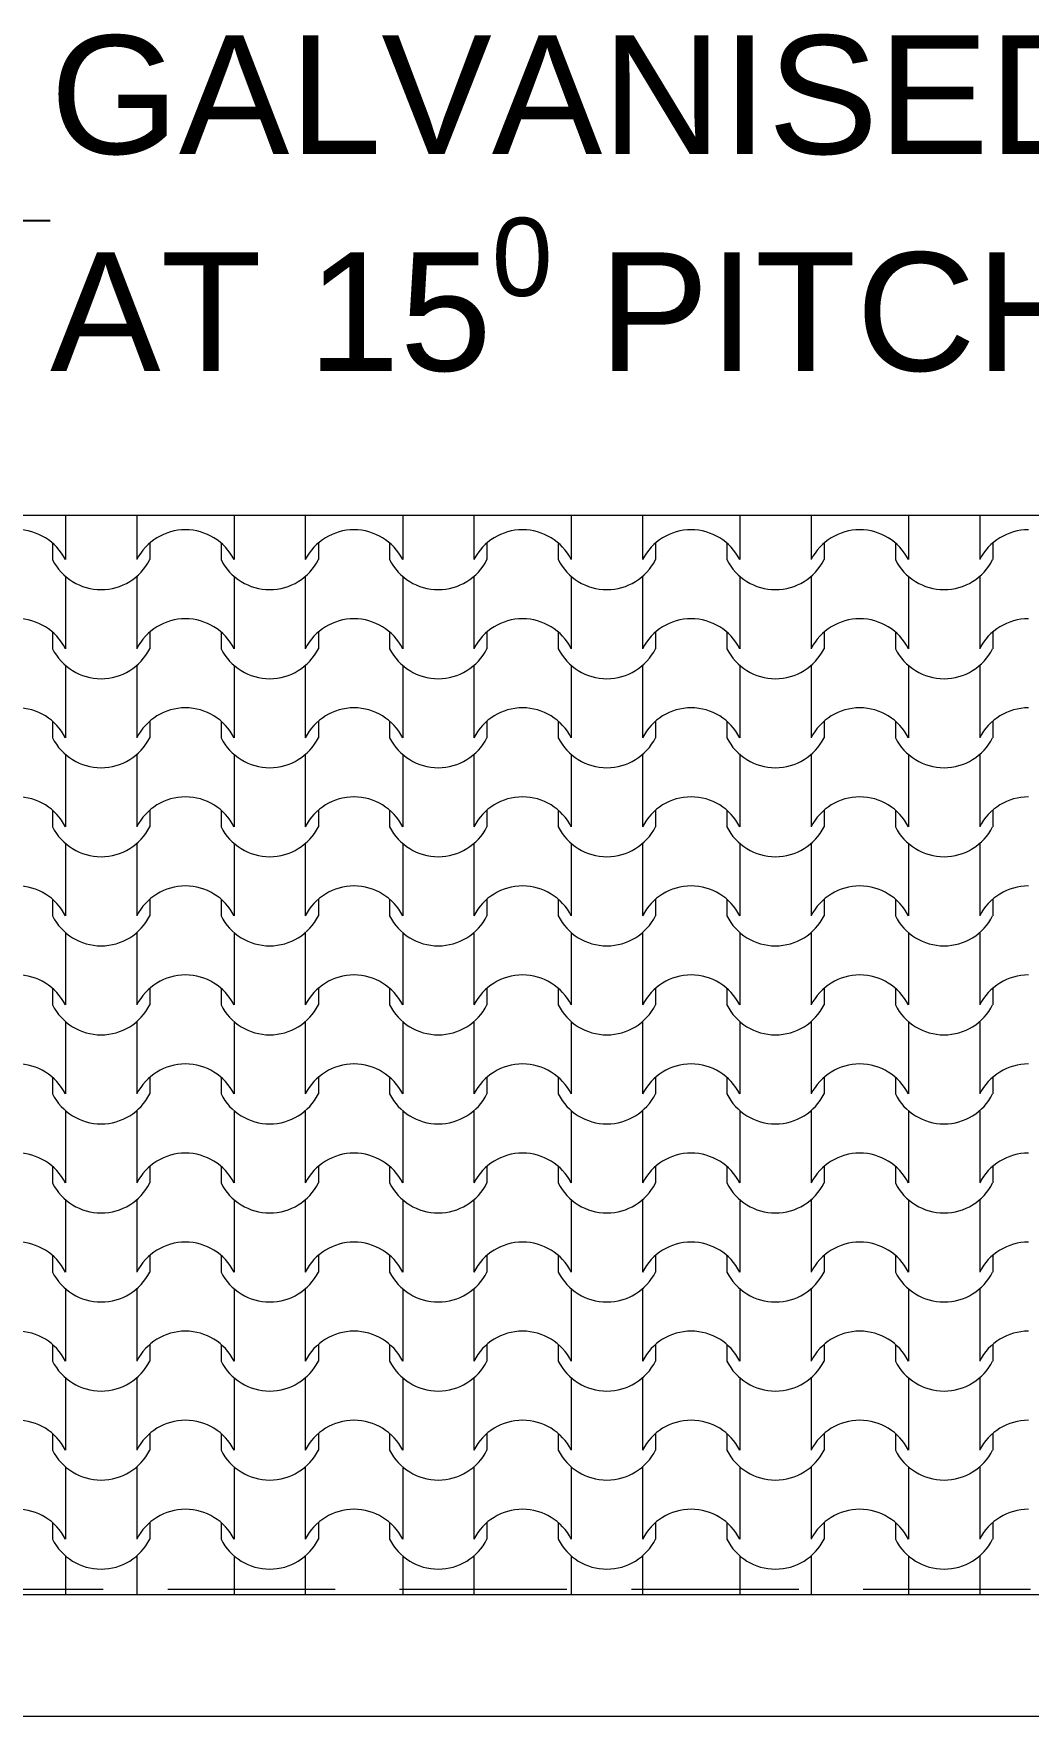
# Model space of a CAD drawing. Header units: millimetres. Extents: x 323482 to 503016, y 8175 to 72038.
# Drawn here: x 472265 to 473944, y 32263 to 35104 of the extents above; entities that cross this region are included whole.
import ezdxf

# ---------------------------------------------------------------- set-up
doc = ezdxf.new("R2010")
doc.units = ezdxf.units.MM
doc.header["$MEASUREMENT"] = 0
doc.linetypes.add('Hidden Line', pattern=[391.222223, 282.222223, -109])
for name, color, linetype, lineweight in [('2D Drafting - General_Pen_No__101', 252, 'Continuous', 13), ('Annotation - Label_Pen_No__1', 7, 'Continuous', 13), ('Annotation - Label_Pen_No__120', 7, 'Continuous', 13), ('Shell - Roof_Pen_No__120', 7, 'Continuous', 13)]:
    doc.layers.add(name, color=color, linetype=linetype, lineweight=lineweight)
doc.layers.add('Structural - Bearing_Pen_No__83', color=7, linetype='Continuous', lineweight=13, true_color=0xff9955)
doc.styles.add('GENERATED_STYLE_1', font='arial.ttf')
doc.dimstyles.new('GENERATED_STYLE__12', dxfattribs={"dimtxt": 0.18, "dimasz": 273.6, "dimexe": 0.18, "dimexo": 0.0625, "dimgap": 0.09, "dimtad": 0, "dimtih": 1, "dimtoh": 1, "dimdec": 4, "dimzin": 0, "dimdsep": 46, "dimcen": 0.09, "dimadec": 0, "dimazin": 0, "dimtfac": 1, "dimtdec": 4, "dimtmove": 0, "dimatfit": 3, "dimldrblk": 'ARROWHEAD_5', "dimfxl": 1, "dimtolj": 1, "dimtzin": 0, "dimarcsym": 0})

# ---------------------------------------------------------------- blocks, each defined once
blk = doc.blocks.new('*X4')
at = {"layer": '2D Drafting - General_Pen_No__101', "color": 252, "linetype": 'Continuous', "lineweight": 13}
for p, q in [((472318.9, 34290.4), (472318.9, 34276.6)), ((472439.2, 34290.4), (472439.2, 34276.6)), ((472603.4, 34290.4), (472603.4, 34276.6)), ((472723.6, 34290.4), (472723.6, 34276.6)), ((472887.9, 34290.4), (472887.9, 34276.6)), ((473008.1, 34290.4), (473008.1, 34276.6)), ((473172.4, 34290.4), (473172.4, 34276.6)), ((473292.6, 34290.4), (473292.6, 34276.6)), ((473456.8, 34290.4), (473456.8, 34276.6)), ((473577.1, 34290.4), (473577.1, 34276.6)), ((473741.3, 34290.4), (473741.3, 34276.6)), ((473861.6, 34290.4), (473861.6, 34276.6)), ((472318.9, 34276.6), (472318.9, 34215.7)), ((472439.2, 34276.6), (472439.2, 34215.7)), ((472603.4, 34276.6), (472603.4, 34215.7)), ((472723.6, 34276.6), (472723.6, 34215.7)), ((472887.9, 34276.6), (472887.9, 34215.7)), ((473008.1, 34276.6), (473008.1, 34215.7)), ((473172.4, 34276.6), (473172.4, 34215.7)), ((473292.6, 34276.6), (473292.6, 34215.7)), ((473456.8, 34276.6), (473456.8, 34215.7)), ((473577.1, 34276.6), (473577.1, 34215.7)), ((473741.3, 34276.6), (473741.3, 34215.7)), ((473861.6, 34276.6), (473861.6, 34215.7)), ((472296.9, 34243.7), (472296.9, 34215.7)), ((472461.2, 34243.7), (472461.2, 34215.7)), ((472581.4, 34243.7), (472581.4, 34215.7)), ((472745.6, 34243.7), (472745.6, 34215.7)), ((472865.9, 34243.7), (472865.9, 34215.7)), ((473030.1, 34243.7), (473030.1, 34215.7)), ((473150.4, 34243.7), (473150.4, 34215.7)), ((473314.6, 34243.7), (473314.6, 34215.7)), ((473434.8, 34243.7), (473434.8, 34215.7)), ((473599.1, 34243.7), (473599.1, 34215.7)), ((473719.3, 34243.7), (473719.3, 34215.7)), ((473883.6, 34243.7), (473883.6, 34215.7)), ((472318.9, 34187.3), (472318.9, 34126.3)), ((472439.2, 34187.3), (472439.2, 34126.3)), ((472603.4, 34187.3), (472603.4, 34126.3)), ((472723.6, 34187.3), (472723.6, 34126.3)), ((472887.9, 34187.3), (472887.9, 34126.3)), ((473008.1, 34187.3), (473008.1, 34126.3)), ((473172.4, 34187.3), (473172.4, 34126.3)), ((473292.6, 34187.3), (473292.6, 34126.3)), ((473456.8, 34187.3), (473456.8, 34126.3)), ((473577.1, 34187.3), (473577.1, 34126.3)), ((473741.3, 34187.3), (473741.3, 34126.3)), ((473861.6, 34187.3), (473861.6, 34126.3)), ((472318.9, 34126.3), (472318.9, 34065.3)), ((472439.2, 34126.3), (472439.2, 34065.3)), ((472603.4, 34126.3), (472603.4, 34065.3)), ((472723.6, 34126.3), (472723.6, 34065.3)), ((472887.9, 34126.3), (472887.9, 34065.3)), ((473008.1, 34126.3), (473008.1, 34065.3)), ((473172.4, 34126.3), (473172.4, 34065.3)), ((473292.6, 34126.3), (473292.6, 34065.3)), ((473456.8, 34126.3), (473456.8, 34065.3)), ((473577.1, 34126.3), (473577.1, 34065.3)), ((473741.3, 34126.3), (473741.3, 34065.3)), ((473861.6, 34126.3), (473861.6, 34065.3)), ((472296.9, 34093.4), (472296.9, 34065.3)), ((472461.2, 34093.4), (472461.2, 34065.3)), ((472581.4, 34093.4), (472581.4, 34065.3)), ((472745.6, 34093.4), (472745.6, 34065.3)), ((472865.9, 34093.4), (472865.9, 34065.3)), ((473030.1, 34093.4), (473030.1, 34065.3)), ((473150.4, 34093.4), (473150.4, 34065.3)), ((473314.6, 34093.4), (473314.6, 34065.3)), ((473434.8, 34093.4), (473434.8, 34065.3)), ((473599.1, 34093.4), (473599.1, 34065.3)), ((473719.3, 34093.4), (473719.3, 34065.3)), ((473883.6, 34093.4), (473883.6, 34065.3)), ((472318.9, 34036.9), (472318.9, 33976)), ((472439.2, 34036.9), (472439.2, 33976)), ((472603.4, 34036.9), (472603.4, 33976)), ((472723.6, 34036.9), (472723.6, 33976)), ((472887.9, 34036.9), (472887.9, 33976)), ((473008.1, 34036.9), (473008.1, 33976)), ((473172.4, 34036.9), (473172.4, 33976)), ((473292.6, 34036.9), (473292.6, 33976)), ((473456.8, 34036.9), (473456.8, 33976)), ((473577.1, 34036.9), (473577.1, 33976)), ((473741.3, 34036.9), (473741.3, 33976)), ((473861.6, 34036.9), (473861.6, 33976)), ((472318.9, 33976), (472318.9, 33915)), ((472439.2, 33976), (472439.2, 33915)), ((472603.4, 33976), (472603.4, 33915)), ((472723.6, 33976), (472723.6, 33915)), ((472887.9, 33976), (472887.9, 33915)), ((473008.1, 33976), (473008.1, 33915)), ((473172.4, 33976), (473172.4, 33915)), ((473292.6, 33976), (473292.6, 33915)), ((473456.8, 33976), (473456.8, 33915)), ((473577.1, 33976), (473577.1, 33915)), ((473741.3, 33976), (473741.3, 33915)), ((473861.6, 33976), (473861.6, 33915)), ((472296.9, 33943), (472296.9, 33915)), ((472461.2, 33943), (472461.2, 33915)), ((472581.4, 33943), (472581.4, 33915)), ((472745.6, 33943), (472745.6, 33915)), ((472865.9, 33943), (472865.9, 33915)), ((473030.1, 33943), (473030.1, 33915)), ((473150.4, 33943), (473150.4, 33915)), ((473314.6, 33943), (473314.6, 33915)), ((473434.8, 33943), (473434.8, 33915)), ((473599.1, 33943), (473599.1, 33915)), ((473719.3, 33943), (473719.3, 33915)), ((473883.6, 33943), (473883.6, 33915)), ((472318.9, 33886.6), (472318.9, 33825.6)), ((472439.2, 33886.6), (472439.2, 33825.6)), ((472603.4, 33886.6), (472603.4, 33825.6)), ((472723.6, 33886.6), (472723.6, 33825.6)), ((472887.9, 33886.6), (472887.9, 33825.6)), ((473008.1, 33886.6), (473008.1, 33825.6)), ((473172.4, 33886.6), (473172.4, 33825.6)), ((473292.6, 33886.6), (473292.6, 33825.6)), ((473456.8, 33886.6), (473456.8, 33825.6)), ((473577.1, 33886.6), (473577.1, 33825.6)), ((473741.3, 33886.6), (473741.3, 33825.6)), ((473861.6, 33886.6), (473861.6, 33825.6)), ((472318.9, 33825.6), (472318.9, 33764.7)), ((472439.2, 33825.6), (472439.2, 33764.7)), ((472603.4, 33825.6), (472603.4, 33764.7)), ((472723.6, 33825.6), (472723.6, 33764.7)), ((472887.9, 33825.6), (472887.9, 33764.7)), ((473008.1, 33825.6), (473008.1, 33764.7)), ((473172.4, 33825.6), (473172.4, 33764.7)), ((473292.6, 33825.6), (473292.6, 33764.7)), ((473456.8, 33825.6), (473456.8, 33764.7)), ((473577.1, 33825.6), (473577.1, 33764.7)), ((473741.3, 33825.6), (473741.3, 33764.7)), ((473861.6, 33825.6), (473861.6, 33764.7)), ((472296.9, 33792.7), (472296.9, 33764.7)), ((472461.2, 33792.7), (472461.2, 33764.7)), ((472581.4, 33792.7), (472581.4, 33764.7)), ((472745.6, 33792.7), (472745.6, 33764.7)), ((472865.9, 33792.7), (472865.9, 33764.7)), ((473030.1, 33792.7), (473030.1, 33764.7)), ((473150.4, 33792.7), (473150.4, 33764.7)), ((473314.6, 33792.7), (473314.6, 33764.7)), ((473434.8, 33792.7), (473434.8, 33764.7)), ((473599.1, 33792.7), (473599.1, 33764.7)), ((473719.3, 33792.7), (473719.3, 33764.7)), ((473883.6, 33792.7), (473883.6, 33764.7)), ((472318.9, 33736.3), (472318.9, 33675.3)), ((472439.2, 33736.3), (472439.2, 33675.3)), ((472603.4, 33736.3), (472603.4, 33675.3)), ((472723.6, 33736.3), (472723.6, 33675.3)), ((472887.9, 33736.3), (472887.9, 33675.3)), ((473008.1, 33736.3), (473008.1, 33675.3)), ((473172.4, 33736.3), (473172.4, 33675.3)), ((473292.6, 33736.3), (473292.6, 33675.3)), ((473456.8, 33736.3), (473456.8, 33675.3)), ((473577.1, 33736.3), (473577.1, 33675.3)), ((473741.3, 33736.3), (473741.3, 33675.3)), ((473861.6, 33736.3), (473861.6, 33675.3)), ((472318.9, 33675.3), (472318.9, 33614.3)), ((472439.2, 33675.3), (472439.2, 33614.3)), ((472603.4, 33675.3), (472603.4, 33614.3)), ((472723.6, 33675.3), (472723.6, 33614.3)), ((472887.9, 33675.3), (472887.9, 33614.3)), ((473008.1, 33675.3), (473008.1, 33614.3)), ((473172.4, 33675.3), (473172.4, 33614.3)), ((473292.6, 33675.3), (473292.6, 33614.3)), ((473456.8, 33675.3), (473456.8, 33614.3)), ((473577.1, 33675.3), (473577.1, 33614.3)), ((473741.3, 33675.3), (473741.3, 33614.3)), ((473861.6, 33675.3), (473861.6, 33614.3)), ((472296.9, 33642.3), (472296.9, 33614.3)), ((472461.2, 33642.3), (472461.2, 33614.3)), ((472581.4, 33642.3), (472581.4, 33614.3)), ((472745.6, 33642.3), (472745.6, 33614.3)), ((472865.9, 33642.3), (472865.9, 33614.3)), ((473030.1, 33642.3), (473030.1, 33614.3)), ((473150.4, 33642.3), (473150.4, 33614.3)), ((473314.6, 33642.3), (473314.6, 33614.3)), ((473434.8, 33642.3), (473434.8, 33614.3)), ((473599.1, 33642.3), (473599.1, 33614.3)), ((473719.3, 33642.3), (473719.3, 33614.3)), ((473883.6, 33642.3), (473883.6, 33614.3)), ((472318.9, 33585.9), (472318.9, 33524.9)), ((472439.2, 33585.9), (472439.2, 33524.9)), ((472603.4, 33585.9), (472603.4, 33524.9)), ((472723.6, 33585.9), (472723.6, 33524.9)), ((472887.9, 33585.9), (472887.9, 33524.9)), ((473008.1, 33585.9), (473008.1, 33524.9)), ((473172.4, 33585.9), (473172.4, 33524.9)), ((473292.6, 33585.9), (473292.6, 33524.9)), ((473456.8, 33585.9), (473456.8, 33524.9)), ((473577.1, 33585.9), (473577.1, 33524.9)), ((473741.3, 33585.9), (473741.3, 33524.9)), ((473861.6, 33585.9), (473861.6, 33524.9)), ((472318.9, 33524.9), (472318.9, 33464)), ((472439.2, 33524.9), (472439.2, 33464)), ((472603.4, 33524.9), (472603.4, 33464)), ((472723.6, 33524.9), (472723.6, 33464)), ((472887.9, 33524.9), (472887.9, 33464)), ((473008.1, 33524.9), (473008.1, 33464)), ((473172.4, 33524.9), (473172.4, 33464)), ((473292.6, 33524.9), (473292.6, 33464)), ((473456.8, 33524.9), (473456.8, 33464)), ((473577.1, 33524.9), (473577.1, 33464)), ((473741.3, 33524.9), (473741.3, 33464)), ((473861.6, 33524.9), (473861.6, 33464)), ((472296.9, 33492), (472296.9, 33464)), ((472461.2, 33492), (472461.2, 33464)), ((472581.4, 33492), (472581.4, 33464)), ((472745.6, 33492), (472745.6, 33464)), ((472865.9, 33492), (472865.9, 33464)), ((473030.1, 33492), (473030.1, 33464)), ((473150.4, 33492), (473150.4, 33464)), ((473314.6, 33492), (473314.6, 33464)), ((473434.8, 33492), (473434.8, 33464)), ((473599.1, 33492), (473599.1, 33464)), ((473719.3, 33492), (473719.3, 33464)), ((473883.6, 33492), (473883.6, 33464)), ((472318.9, 33435.6), (472318.9, 33374.6)), ((472439.2, 33435.6), (472439.2, 33374.6)), ((472603.4, 33435.6), (472603.4, 33374.6)), ((472723.6, 33435.6), (472723.6, 33374.6)), ((472887.9, 33435.6), (472887.9, 33374.6)), ((473008.1, 33435.6), (473008.1, 33374.6)), ((473172.4, 33435.6), (473172.4, 33374.6)), ((473292.6, 33435.6), (473292.6, 33374.6)), ((473456.8, 33435.6), (473456.8, 33374.6)), ((473577.1, 33435.6), (473577.1, 33374.6)), ((473741.3, 33435.6), (473741.3, 33374.6)), ((473861.6, 33435.6), (473861.6, 33374.6)), ((472318.9, 33374.6), (472318.9, 33313.6)), ((472439.2, 33374.6), (472439.2, 33313.6)), ((472603.4, 33374.6), (472603.4, 33313.6)), ((472723.6, 33374.6), (472723.6, 33313.6)), ((472887.9, 33374.6), (472887.9, 33313.6)), ((473008.1, 33374.6), (473008.1, 33313.6)), ((473172.4, 33374.6), (473172.4, 33313.6)), ((473292.6, 33374.6), (473292.6, 33313.6)), ((473456.8, 33374.6), (473456.8, 33313.6)), ((473577.1, 33374.6), (473577.1, 33313.6)), ((473741.3, 33374.6), (473741.3, 33313.6)), ((473861.6, 33374.6), (473861.6, 33313.6)), ((472296.9, 33341.7), (472296.9, 33313.6)), ((472461.2, 33341.7), (472461.2, 33313.6)), ((472581.4, 33341.7), (472581.4, 33313.6)), ((472745.6, 33341.7), (472745.6, 33313.6)), ((472865.9, 33341.7), (472865.9, 33313.6)), ((473030.1, 33341.7), (473030.1, 33313.6)), ((473150.4, 33341.7), (473150.4, 33313.6)), ((473314.6, 33341.7), (473314.6, 33313.6)), ((473434.8, 33341.7), (473434.8, 33313.6)), ((473599.1, 33341.7), (473599.1, 33313.6)), ((473719.3, 33341.7), (473719.3, 33313.6)), ((473883.6, 33341.7), (473883.6, 33313.6)), ((472318.9, 33285.2), (472318.9, 33224.3)), ((472439.2, 33285.2), (472439.2, 33224.3)), ((472603.4, 33285.2), (472603.4, 33224.3)), ((472723.6, 33285.2), (472723.6, 33224.3)), ((472887.9, 33285.2), (472887.9, 33224.3)), ((473008.1, 33285.2), (473008.1, 33224.3)), ((473172.4, 33285.2), (473172.4, 33224.3)), ((473292.6, 33285.2), (473292.6, 33224.3)), ((473456.8, 33285.2), (473456.8, 33224.3)), ((473577.1, 33285.2), (473577.1, 33224.3)), ((473741.3, 33285.2), (473741.3, 33224.3)), ((473861.6, 33285.2), (473861.6, 33224.3)), ((472318.9, 33224.3), (472318.9, 33163.3)), ((472439.2, 33224.3), (472439.2, 33163.3)), ((472603.4, 33224.3), (472603.4, 33163.3)), ((472723.6, 33224.3), (472723.6, 33163.3)), ((472887.9, 33224.3), (472887.9, 33163.3)), ((473008.1, 33224.3), (473008.1, 33163.3)), ((473172.4, 33224.3), (473172.4, 33163.3)), ((473292.6, 33224.3), (473292.6, 33163.3)), ((473456.8, 33224.3), (473456.8, 33163.3)), ((473577.1, 33224.3), (473577.1, 33163.3)), ((473741.3, 33224.3), (473741.3, 33163.3)), ((473861.6, 33224.3), (473861.6, 33163.3)), ((472296.9, 33191.3), (472296.9, 33163.3)), ((472461.2, 33191.3), (472461.2, 33163.3)), ((472581.4, 33191.3), (472581.4, 33163.3)), ((472745.6, 33191.3), (472745.6, 33163.3)), ((472865.9, 33191.3), (472865.9, 33163.3)), ((473030.1, 33191.3), (473030.1, 33163.3)), ((473150.4, 33191.3), (473150.4, 33163.3)), ((473314.6, 33191.3), (473314.6, 33163.3)), ((473434.8, 33191.3), (473434.8, 33163.3)), ((473599.1, 33191.3), (473599.1, 33163.3)), ((473719.3, 33191.3), (473719.3, 33163.3)), ((473883.6, 33191.3), (473883.6, 33163.3)), ((472318.9, 33134.9), (472318.9, 33073.9)), ((472439.2, 33134.9), (472439.2, 33073.9)), ((472603.4, 33134.9), (472603.4, 33073.9)), ((472723.6, 33134.9), (472723.6, 33073.9)), ((472887.9, 33134.9), (472887.9, 33073.9)), ((473008.1, 33134.9), (473008.1, 33073.9)), ((473172.4, 33134.9), (473172.4, 33073.9)), ((473292.6, 33134.9), (473292.6, 33073.9)), ((473456.8, 33134.9), (473456.8, 33073.9)), ((473577.1, 33134.9), (473577.1, 33073.9)), ((473741.3, 33134.9), (473741.3, 33073.9)), ((473861.6, 33134.9), (473861.6, 33073.9)), ((472318.9, 33073.9), (472318.9, 33013)), ((472439.2, 33073.9), (472439.2, 33013)), ((472603.4, 33073.9), (472603.4, 33013)), ((472723.6, 33073.9), (472723.6, 33013)), ((472887.9, 33073.9), (472887.9, 33013)), ((473008.1, 33073.9), (473008.1, 33013)), ((473172.4, 33073.9), (473172.4, 33013)), ((473292.6, 33073.9), (473292.6, 33013)), ((473456.8, 33073.9), (473456.8, 33013)), ((473577.1, 33073.9), (473577.1, 33013)), ((473741.3, 33073.9), (473741.3, 33013)), ((473861.6, 33073.9), (473861.6, 33013)), ((472296.9, 33041), (472296.9, 33013)), ((472461.2, 33041), (472461.2, 33013)), ((472581.4, 33041), (472581.4, 33013)), ((472745.6, 33041), (472745.6, 33013)), ((472865.9, 33041), (472865.9, 33013)), ((473030.1, 33041), (473030.1, 33013)), ((473150.4, 33041), (473150.4, 33013)), ((473314.6, 33041), (473314.6, 33013)), ((473434.8, 33041), (473434.8, 33013)), ((473599.1, 33041), (473599.1, 33013)), ((473719.3, 33041), (473719.3, 33013)), ((473883.6, 33041), (473883.6, 33013)), ((472318.9, 32984.6), (472318.9, 32923.6)), ((472439.2, 32984.6), (472439.2, 32923.6)), ((472603.4, 32984.6), (472603.4, 32923.6)), ((472723.6, 32984.6), (472723.6, 32923.6)), ((472887.9, 32984.6), (472887.9, 32923.6)), ((473008.1, 32984.6), (473008.1, 32923.6)), ((473172.4, 32984.6), (473172.4, 32923.6)), ((473292.6, 32984.6), (473292.6, 32923.6)), ((473456.8, 32984.6), (473456.8, 32923.6)), ((473577.1, 32984.6), (473577.1, 32923.6)), ((473741.3, 32984.6), (473741.3, 32923.6)), ((473861.6, 32984.6), (473861.6, 32923.6)), ((472318.9, 32923.6), (472318.9, 32862.6)), ((472439.2, 32923.6), (472439.2, 32862.6)), ((472603.4, 32923.6), (472603.4, 32862.6)), ((472723.6, 32923.6), (472723.6, 32862.6)), ((472887.9, 32923.6), (472887.9, 32862.6)), ((473008.1, 32923.6), (473008.1, 32862.6)), ((473172.4, 32923.6), (473172.4, 32862.6)), ((473292.6, 32923.6), (473292.6, 32862.6)), ((473456.8, 32923.6), (473456.8, 32862.6)), ((473577.1, 32923.6), (473577.1, 32862.6)), ((473741.3, 32923.6), (473741.3, 32862.6)), ((473861.6, 32923.6), (473861.6, 32862.6)), ((472296.9, 32890.7), (472296.9, 32862.6)), ((472461.2, 32890.7), (472461.2, 32862.6)), ((472581.4, 32890.7), (472581.4, 32862.6)), ((472745.6, 32890.7), (472745.6, 32862.6)), ((472865.9, 32890.7), (472865.9, 32862.6)), ((473030.1, 32890.7), (473030.1, 32862.6)), ((473150.4, 32890.7), (473150.4, 32862.6)), ((473314.6, 32890.7), (473314.6, 32862.6)), ((473434.8, 32890.7), (473434.8, 32862.6)), ((473599.1, 32890.7), (473599.1, 32862.6)), ((473719.3, 32890.7), (473719.3, 32862.6)), ((473883.6, 32890.7), (473883.6, 32862.6)), ((472318.9, 32834.2), (472318.9, 32773.3)), ((472439.2, 32834.2), (472439.2, 32773.3)), ((472603.4, 32834.2), (472603.4, 32773.3)), ((472723.6, 32834.2), (472723.6, 32773.3)), ((472887.9, 32834.2), (472887.9, 32773.3)), ((473008.1, 32834.2), (473008.1, 32773.3)), ((473172.4, 32834.2), (473172.4, 32773.3)), ((473292.6, 32834.2), (473292.6, 32773.3)), ((473456.8, 32834.2), (473456.8, 32773.3)), ((473577.1, 32834.2), (473577.1, 32773.3)), ((473741.3, 32834.2), (473741.3, 32773.3)), ((473861.6, 32834.2), (473861.6, 32773.3)), ((472318.9, 32773.3), (472318.9, 32712.3)), ((472439.2, 32773.3), (472439.2, 32712.3)), ((472603.4, 32773.3), (472603.4, 32712.3)), ((472723.6, 32773.3), (472723.6, 32712.3)), ((472887.9, 32773.3), (472887.9, 32712.3)), ((473008.1, 32773.3), (473008.1, 32712.3)), ((473172.4, 32773.3), (473172.4, 32712.3)), ((473292.6, 32773.3), (473292.6, 32712.3)), ((473456.8, 32773.3), (473456.8, 32712.3)), ((473577.1, 32773.3), (473577.1, 32712.3)), ((473741.3, 32773.3), (473741.3, 32712.3)), ((473861.6, 32773.3), (473861.6, 32712.3)), ((472296.9, 32740.3), (472296.9, 32712.3)), ((472461.2, 32740.3), (472461.2, 32712.3)), ((472581.4, 32740.3), (472581.4, 32712.3)), ((472745.6, 32740.3), (472745.6, 32712.3)), ((472865.9, 32740.3), (472865.9, 32712.3)), ((473030.1, 32740.3), (473030.1, 32712.3)), ((473150.4, 32740.3), (473150.4, 32712.3)), ((473314.6, 32740.3), (473314.6, 32712.3)), ((473434.8, 32740.3), (473434.8, 32712.3)), ((473599.1, 32740.3), (473599.1, 32712.3)), ((473719.3, 32740.3), (473719.3, 32712.3)), ((473883.6, 32740.3), (473883.6, 32712.3)), ((472318.9, 32683.9), (472318.9, 32622.9)), ((472439.2, 32683.9), (472439.2, 32622.9)), ((472603.4, 32683.9), (472603.4, 32622.9)), ((472723.6, 32683.9), (472723.6, 32622.9)), ((472887.9, 32683.9), (472887.9, 32622.9)), ((473008.1, 32683.9), (473008.1, 32622.9)), ((473172.4, 32683.9), (473172.4, 32622.9)), ((473292.6, 32683.9), (473292.6, 32622.9)), ((473456.8, 32683.9), (473456.8, 32622.9)), ((473577.1, 32683.9), (473577.1, 32622.9)), ((473741.3, 32683.9), (473741.3, 32622.9)), ((473861.6, 32683.9), (473861.6, 32622.9)), ((472318.9, 32622.9), (472318.9, 32562)), ((472439.2, 32622.9), (472439.2, 32562)), ((472603.4, 32622.9), (472603.4, 32562)), ((472723.6, 32622.9), (472723.6, 32562)), ((472887.9, 32622.9), (472887.9, 32562)), ((473008.1, 32622.9), (473008.1, 32562)), ((473172.4, 32622.9), (473172.4, 32562)), ((473292.6, 32622.9), (473292.6, 32562)), ((473456.8, 32622.9), (473456.8, 32562)), ((473577.1, 32622.9), (473577.1, 32562)), ((473741.3, 32622.9), (473741.3, 32562)), ((473861.6, 32622.9), (473861.6, 32562)), ((472296.9, 32590), (472296.9, 32562)), ((472461.2, 32590), (472461.2, 32562)), ((472581.4, 32590), (472581.4, 32562)), ((472745.6, 32590), (472745.6, 32562)), ((472865.9, 32590), (472865.9, 32562)), ((473030.1, 32590), (473030.1, 32562)), ((473150.4, 32590), (473150.4, 32562)), ((473314.6, 32590), (473314.6, 32562)), ((473434.8, 32590), (473434.8, 32562)), ((473599.1, 32590), (473599.1, 32562)), ((473719.3, 32590), (473719.3, 32562)), ((473883.6, 32590), (473883.6, 32562)), ((472318.9, 32533.6), (472318.9, 32472.6)), ((472439.2, 32533.6), (472439.2, 32472.6)), ((472603.4, 32533.6), (472603.4, 32472.6)), ((472723.6, 32533.6), (472723.6, 32472.6)), ((472887.9, 32533.6), (472887.9, 32472.6)), ((473008.1, 32533.6), (473008.1, 32472.6)), ((473172.4, 32533.6), (473172.4, 32472.6)), ((473292.6, 32533.6), (473292.6, 32472.6)), ((473456.8, 32533.6), (473456.8, 32472.6)), ((473577.1, 32533.6), (473577.1, 32472.6)), ((473741.3, 32533.6), (473741.3, 32472.6)), ((473861.6, 32533.6), (473861.6, 32472.6)), ((472318.9, 32472.6), (472318.9, 32468.3)), ((472439.2, 32472.6), (472439.2, 32468.3)), ((472603.4, 32472.6), (472603.4, 32468.3)), ((472723.6, 32472.6), (472723.6, 32468.3)), ((472887.9, 32472.6), (472887.9, 32468.3)), ((473008.1, 32472.6), (473008.1, 32468.3)), ((473172.4, 32472.6), (473172.4, 32468.3)), ((473292.6, 32472.6), (473292.6, 32468.3)), ((473456.8, 32472.6), (473456.8, 32468.3)), ((473577.1, 32472.6), (473577.1, 32468.3)), ((473741.3, 32472.6), (473741.3, 32468.3)), ((473861.6, 32472.6), (473861.6, 32468.3))]:
    blk.add_line(p, q, dxfattribs=at)
for centre, radius, start, end in [((472236.5, 34173.7), 92.5, 26.9885, 89.8295), ((472521.6, 34173.7), 92.5, 90.1705, 153.0115), ((472521, 34173.7), 92.5, 26.9885, 89.8295), ((472806, 34173.7), 92.5, 90.1705, 153.0115), ((472805.5, 34173.7), 92.5, 26.9885, 89.8295), ((473090.5, 34173.7), 92.5, 90.1705, 153.0115), ((473090, 34173.7), 92.5, 26.9885, 89.8295), ((473375, 34173.7), 92.5, 90.1705, 153.0115), ((473374.4, 34173.7), 92.5, 26.9885, 89.8295), ((473659.5, 34173.7), 92.5, 90.1705, 153.0115), ((473658.9, 34173.7), 92.5, 26.9885, 89.8295), ((473944, 34173.7), 92.5, 90.1705, 153.0115), ((472379, 34257), 91.9, 206.7044, 333.2956), ((472663.5, 34257), 91.9, 206.7044, 333.2956), ((472948, 34257), 91.9, 206.7044, 333.2956), ((473232.5, 34257), 91.9, 206.7044, 333.2956), ((473517, 34257), 91.9, 206.7044, 333.2956), ((473801.4, 34257), 91.9, 206.7044, 333.2956), ((472236.5, 34023.4), 92.5, 26.9885, 89.8295), ((472521.6, 34023.4), 92.5, 90.1705, 153.0115), ((472521, 34023.4), 92.5, 26.9885, 89.8295), ((472806, 34023.4), 92.5, 90.1705, 153.0115), ((472805.5, 34023.4), 92.5, 26.9885, 89.8295), ((473090.5, 34023.4), 92.5, 90.1705, 153.0115), ((473090, 34023.4), 92.5, 26.9885, 89.8295), ((473375, 34023.4), 92.5, 90.1705, 153.0115), ((473374.4, 34023.4), 92.5, 26.9885, 89.8295), ((473659.5, 34023.4), 92.5, 90.1705, 153.0115), ((473658.9, 34023.4), 92.5, 26.9885, 89.8295), ((473944, 34023.4), 92.5, 90.1705, 153.0115), ((472379, 34106.6), 91.9, 206.7044, 333.2956), ((472663.5, 34106.6), 91.9, 206.7044, 333.2956), ((472948, 34106.6), 91.9, 206.7044, 333.2956), ((473232.5, 34106.6), 91.9, 206.7044, 333.2956), ((473517, 34106.6), 91.9, 206.7044, 333.2956), ((473801.4, 34106.6), 91.9, 206.7044, 333.2956), ((472236.5, 33873), 92.5, 26.9885, 89.8295), ((472521.6, 33873), 92.5, 90.1705, 153.0115), ((472521, 33873), 92.5, 26.9885, 89.8295), ((472806, 33873), 92.5, 90.1705, 153.0115), ((472805.5, 33873), 92.5, 26.9885, 89.8295), ((473090.5, 33873), 92.5, 90.1705, 153.0115), ((473090, 33873), 92.5, 26.9885, 89.8295), ((473375, 33873), 92.5, 90.1705, 153.0115), ((473374.4, 33873), 92.5, 26.9885, 89.8295), ((473659.5, 33873), 92.5, 90.1705, 153.0115), ((473658.9, 33873), 92.5, 26.9885, 89.8295), ((473944, 33873), 92.5, 90.1705, 153.0115), ((472379, 33956.3), 91.9, 206.7044, 333.2956), ((472663.5, 33956.3), 91.9, 206.7044, 333.2956), ((472948, 33956.3), 91.9, 206.7044, 333.2956), ((473232.5, 33956.3), 91.9, 206.7044, 333.2956), ((473517, 33956.3), 91.9, 206.7044, 333.2956), ((473801.4, 33956.3), 91.9, 206.7044, 333.2956), ((472236.5, 33722.7), 92.5, 26.9885, 89.8295), ((472521.6, 33722.7), 92.5, 90.1705, 153.0115), ((472521, 33722.7), 92.5, 26.9885, 89.8295), ((472806, 33722.7), 92.5, 90.1705, 153.0115), ((472805.5, 33722.7), 92.5, 26.9885, 89.8295), ((473090.5, 33722.7), 92.5, 90.1705, 153.0115), ((473090, 33722.7), 92.5, 26.9885, 89.8295), ((473375, 33722.7), 92.5, 90.1705, 153.0115), ((473374.4, 33722.7), 92.5, 26.9885, 89.8295), ((473659.5, 33722.7), 92.5, 90.1705, 153.0115), ((473658.9, 33722.7), 92.5, 26.9885, 89.8295), ((473944, 33722.7), 92.5, 90.1705, 153.0115), ((472379, 33806), 91.9, 206.7044, 333.2956), ((472663.5, 33806), 91.9, 206.7044, 333.2956), ((472948, 33806), 91.9, 206.7044, 333.2956), ((473232.5, 33806), 91.9, 206.7044, 333.2956), ((473517, 33806), 91.9, 206.7044, 333.2956), ((473801.4, 33806), 91.9, 206.7044, 333.2956), ((472236.5, 33572.4), 92.5, 26.9885, 89.8295), ((472521.6, 33572.4), 92.5, 90.1705, 153.0115), ((472521, 33572.4), 92.5, 26.9885, 89.8295), ((472806, 33572.4), 92.5, 90.1705, 153.0115), ((472805.5, 33572.4), 92.5, 26.9885, 89.8295), ((473090.5, 33572.4), 92.5, 90.1705, 153.0115), ((473090, 33572.4), 92.5, 26.9885, 89.8295), ((473375, 33572.4), 92.5, 90.1705, 153.0115), ((473374.4, 33572.4), 92.5, 26.9885, 89.8295), ((473659.5, 33572.4), 92.5, 90.1705, 153.0115), ((473658.9, 33572.4), 92.5, 26.9885, 89.8295), ((473944, 33572.4), 92.5, 90.1705, 153.0115), ((472379, 33655.6), 91.9, 206.7044, 333.2956), ((472663.5, 33655.6), 91.9, 206.7044, 333.2956), ((472948, 33655.6), 91.9, 206.7044, 333.2956), ((473232.5, 33655.6), 91.9, 206.7044, 333.2956), ((473517, 33655.6), 91.9, 206.7044, 333.2956), ((473801.4, 33655.6), 91.9, 206.7044, 333.2956), ((472236.5, 33422), 92.5, 26.9885, 89.8295), ((472521.6, 33422), 92.5, 90.1705, 153.0115), ((472521, 33422), 92.5, 26.9885, 89.8295), ((472806, 33422), 92.5, 90.1705, 153.0115), ((472805.5, 33422), 92.5, 26.9885, 89.8295), ((473090.5, 33422), 92.5, 90.1705, 153.0115), ((473090, 33422), 92.5, 26.9885, 89.8295), ((473375, 33422), 92.5, 90.1705, 153.0115), ((473374.4, 33422), 92.5, 26.9885, 89.8295), ((473659.5, 33422), 92.5, 90.1705, 153.0115), ((473658.9, 33422), 92.5, 26.9885, 89.8295), ((473944, 33422), 92.5, 90.1705, 153.0115), ((472379, 33505.3), 91.9, 206.7044, 333.2956), ((472663.5, 33505.3), 91.9, 206.7044, 333.2956), ((472948, 33505.3), 91.9, 206.7044, 333.2956), ((473232.5, 33505.3), 91.9, 206.7044, 333.2956), ((473517, 33505.3), 91.9, 206.7044, 333.2956), ((473801.4, 33505.3), 91.9, 206.7044, 333.2956), ((472236.5, 33271.7), 92.5, 26.9885, 89.8295), ((472521.6, 33271.7), 92.5, 90.1705, 153.0115), ((472521, 33271.7), 92.5, 26.9885, 89.8295), ((472806, 33271.7), 92.5, 90.1705, 153.0115), ((472805.5, 33271.7), 92.5, 26.9885, 89.8295), ((473090.5, 33271.7), 92.5, 90.1705, 153.0115), ((473090, 33271.7), 92.5, 26.9885, 89.8295), ((473375, 33271.7), 92.5, 90.1705, 153.0115), ((473374.4, 33271.7), 92.5, 26.9885, 89.8295), ((473659.5, 33271.7), 92.5, 90.1705, 153.0115), ((473658.9, 33271.7), 92.5, 26.9885, 89.8295), ((473944, 33271.7), 92.5, 90.1705, 153.0115), ((472379, 33355), 91.9, 206.7044, 333.2956), ((472663.5, 33355), 91.9, 206.7044, 333.2956), ((472948, 33355), 91.9, 206.7044, 333.2956), ((473232.5, 33355), 91.9, 206.7044, 333.2956), ((473517, 33355), 91.9, 206.7044, 333.2956), ((473801.4, 33355), 91.9, 206.7044, 333.2956), ((472236.5, 33121.3), 92.5, 26.9885, 89.8295), ((472521.6, 33121.3), 92.5, 90.1705, 153.0115), ((472521, 33121.3), 92.5, 26.9885, 89.8295), ((472806, 33121.3), 92.5, 90.1705, 153.0115), ((472805.5, 33121.3), 92.5, 26.9885, 89.8295), ((473090.5, 33121.3), 92.5, 90.1705, 153.0115), ((473090, 33121.3), 92.5, 26.9885, 89.8295), ((473375, 33121.3), 92.5, 90.1705, 153.0115), ((473374.4, 33121.3), 92.5, 26.9885, 89.8295), ((473659.5, 33121.3), 92.5, 90.1705, 153.0115), ((473658.9, 33121.3), 92.5, 26.9885, 89.8295), ((473944, 33121.3), 92.5, 90.1705, 153.0115), ((472379, 33204.6), 91.9, 206.7044, 333.2956), ((472663.5, 33204.6), 91.9, 206.7044, 333.2956), ((472948, 33204.6), 91.9, 206.7044, 333.2956), ((473232.5, 33204.6), 91.9, 206.7044, 333.2956), ((473517, 33204.6), 91.9, 206.7044, 333.2956), ((473801.4, 33204.6), 91.9, 206.7044, 333.2956), ((472236.5, 32971), 92.5, 26.9885, 89.8295), ((472521.6, 32971), 92.5, 90.1705, 153.0115), ((472521, 32971), 92.5, 26.9885, 89.8295), ((472806, 32971), 92.5, 90.1705, 153.0115), ((472805.5, 32971), 92.5, 26.9885, 89.8295), ((473090.5, 32971), 92.5, 90.1705, 153.0115), ((473090, 32971), 92.5, 26.9885, 89.8295), ((473375, 32971), 92.5, 90.1705, 153.0115), ((473374.4, 32971), 92.5, 26.9885, 89.8295), ((473659.5, 32971), 92.5, 90.1705, 153.0115), ((473658.9, 32971), 92.5, 26.9885, 89.8295), ((473944, 32971), 92.5, 90.1705, 153.0115), ((472379, 33054.3), 91.9, 206.7044, 333.2956), ((472663.5, 33054.3), 91.9, 206.7044, 333.2956), ((472948, 33054.3), 91.9, 206.7044, 333.2956), ((473232.5, 33054.3), 91.9, 206.7044, 333.2956), ((473517, 33054.3), 91.9, 206.7044, 333.2956), ((473801.4, 33054.3), 91.9, 206.7044, 333.2956), ((472236.5, 32820.7), 92.5, 26.9885, 89.8295), ((472521.6, 32820.7), 92.5, 90.1705, 153.0115), ((472521, 32820.7), 92.5, 26.9885, 89.8295), ((472806, 32820.7), 92.5, 90.1705, 153.0115), ((472805.5, 32820.7), 92.5, 26.9885, 89.8295), ((473090.5, 32820.7), 92.5, 90.1705, 153.0115), ((473090, 32820.7), 92.5, 26.9885, 89.8295), ((473375, 32820.7), 92.5, 90.1705, 153.0115), ((473374.4, 32820.7), 92.5, 26.9885, 89.8295), ((473659.5, 32820.7), 92.5, 90.1705, 153.0115), ((473658.9, 32820.7), 92.5, 26.9885, 89.8295), ((473944, 32820.7), 92.5, 90.1705, 153.0115), ((472379, 32903.9), 91.9, 206.7044, 333.2956), ((472663.5, 32903.9), 91.9, 206.7044, 333.2956), ((472948, 32903.9), 91.9, 206.7044, 333.2956), ((473232.5, 32903.9), 91.9, 206.7044, 333.2956), ((473517, 32903.9), 91.9, 206.7044, 333.2956), ((473801.4, 32903.9), 91.9, 206.7044, 333.2956), ((472236.5, 32670.3), 92.5, 26.9885, 89.8295), ((472521.6, 32670.3), 92.5, 90.1705, 153.0115), ((472521, 32670.3), 92.5, 26.9885, 89.8295), ((472806, 32670.3), 92.5, 90.1705, 153.0115), ((472805.5, 32670.3), 92.5, 26.9885, 89.8295), ((473090.5, 32670.3), 92.5, 90.1705, 153.0115), ((473090, 32670.3), 92.5, 26.9885, 89.8295), ((473375, 32670.3), 92.5, 90.1705, 153.0115), ((473374.4, 32670.3), 92.5, 26.9885, 89.8295), ((473659.5, 32670.3), 92.5, 90.1705, 153.0115), ((473658.9, 32670.3), 92.5, 26.9885, 89.8295), ((473944, 32670.3), 92.5, 90.1705, 153.0115), ((472379, 32753.6), 91.9, 206.7044, 333.2956), ((472663.5, 32753.6), 91.9, 206.7044, 333.2956), ((472948, 32753.6), 91.9, 206.7044, 333.2956), ((473232.5, 32753.6), 91.9, 206.7044, 333.2956), ((473517, 32753.6), 91.9, 206.7044, 333.2956), ((473801.4, 32753.6), 91.9, 206.7044, 333.2956), ((472236.5, 32520), 92.5, 26.9885, 89.8295), ((472521.6, 32520), 92.5, 90.1705, 153.0115), ((472521, 32520), 92.5, 26.9885, 89.8295), ((472806, 32520), 92.5, 90.1705, 153.0115), ((472805.5, 32520), 92.5, 26.9885, 89.8295), ((473090.5, 32520), 92.5, 90.1705, 153.0115), ((473090, 32520), 92.5, 26.9885, 89.8295), ((473375, 32520), 92.5, 90.1705, 153.0115), ((473374.4, 32520), 92.5, 26.9885, 89.8295), ((473659.5, 32520), 92.5, 90.1705, 153.0115), ((473658.9, 32520), 92.5, 26.9885, 89.8295), ((473944, 32520), 92.5, 90.1705, 153.0115), ((472379, 32603.3), 91.9, 206.7044, 333.2956), ((472663.5, 32603.3), 91.9, 206.7044, 333.2956), ((472948, 32603.3), 91.9, 206.7044, 333.2956), ((473232.5, 32603.3), 91.9, 206.7044, 333.2956), ((473517, 32603.3), 91.9, 206.7044, 333.2956), ((473801.4, 32603.3), 91.9, 206.7044, 333.2956)]:
    blk.add_arc(centre, radius, start, end, dxfattribs=at)
blk = doc.blocks.new('Fill_2', base_point=(0, 1500))
at = {"layer": '2D Drafting - General_Pen_No__101', "color": 252, "linetype": 'Continuous', "lineweight": 13}
blk.add_blockref('*X4', (0, 0), dxfattribs=at)
blk = doc.blocks.new('ARROWHEAD_5')
at = {"linetype": 'Continuous', "lineweight": 0}
blk.add_hatch(color=0, dxfattribs=at).paths.add_polyline_path([(-1, 0.2679), (0, 0), (-1, -0.2679)])
at = {"color": 0, "linetype": 'Continuous', "lineweight": 0}
blk.add_line((0, 0), (-1, 0), dxfattribs=at)

msp = doc.modelspace()

# ---------------------------------------------------------------- linework, layer by layer
at = {"layer": 'Shell - Roof_Pen_No__120', "color": 7, "linetype": 'Continuous', "lineweight": 13}
for p, q in [((475293.1, 34290.4), (449846.1, 34290.4)), ((464697.1, 32468.3), (475293.1, 32468.3)), ((475293.1, 32262.8), (464697.1, 32262.8))]:
    msp.add_line(p, q, dxfattribs=at)
at = {"layer": 'Structural - Bearing_Pen_No__83', "color": 21, "linetype": 'Hidden Line', "lineweight": 13, "true_color": 0xff9955}
for p, q in [((499376.9, 34290.4), (447887.3, 34290.4)), ((499376.9, 32477.2), (447887.3, 32477.2))]:
    msp.add_line(p, q, dxfattribs=at)

# ---------------------------------------------------------------- block references
at = {"layer": '2D Drafting - General_Pen_No__101', "color": 252, "linetype": 'Continuous', "lineweight": 13}
msp.add_blockref('Fill_2', (0, 1500), dxfattribs=at)

# ---------------------------------------------------------------- texts
at = {"layer": 'Annotation - Label_Pen_No__1', "color": 7, "linetype": 'Continuous', "lineweight": 13, "insert": (472293, 34788.4), "char_height": 200, "attachment_point": 4, "line_spacing_factor": 0.92341, "style": 'GENERATED_STYLE_1'}
msp.add_mtext('\\A1;GALVANISED IRON SHEET\\PAT 15{\\H0.66x;\\S0^  ;} PITCH', dxfattribs=at)

# ---------------------------------------------------------------- leaders
at = {"layer": 'Annotation - Label_Pen_No__120', "color": 7, "linetype": 'Continuous', "lineweight": 13, "annotation_type": 0, "has_hookline": 1, "hookline_direction": 0, "text_width": 3550.5}
msp.add_leader([(471173, 34027.5), (471173, 34788.4), (472292.9, 34788.4)], dimstyle='GENERATED_STYLE__12', dxfattribs=at)

doc.saveas('drawing.dxf')
